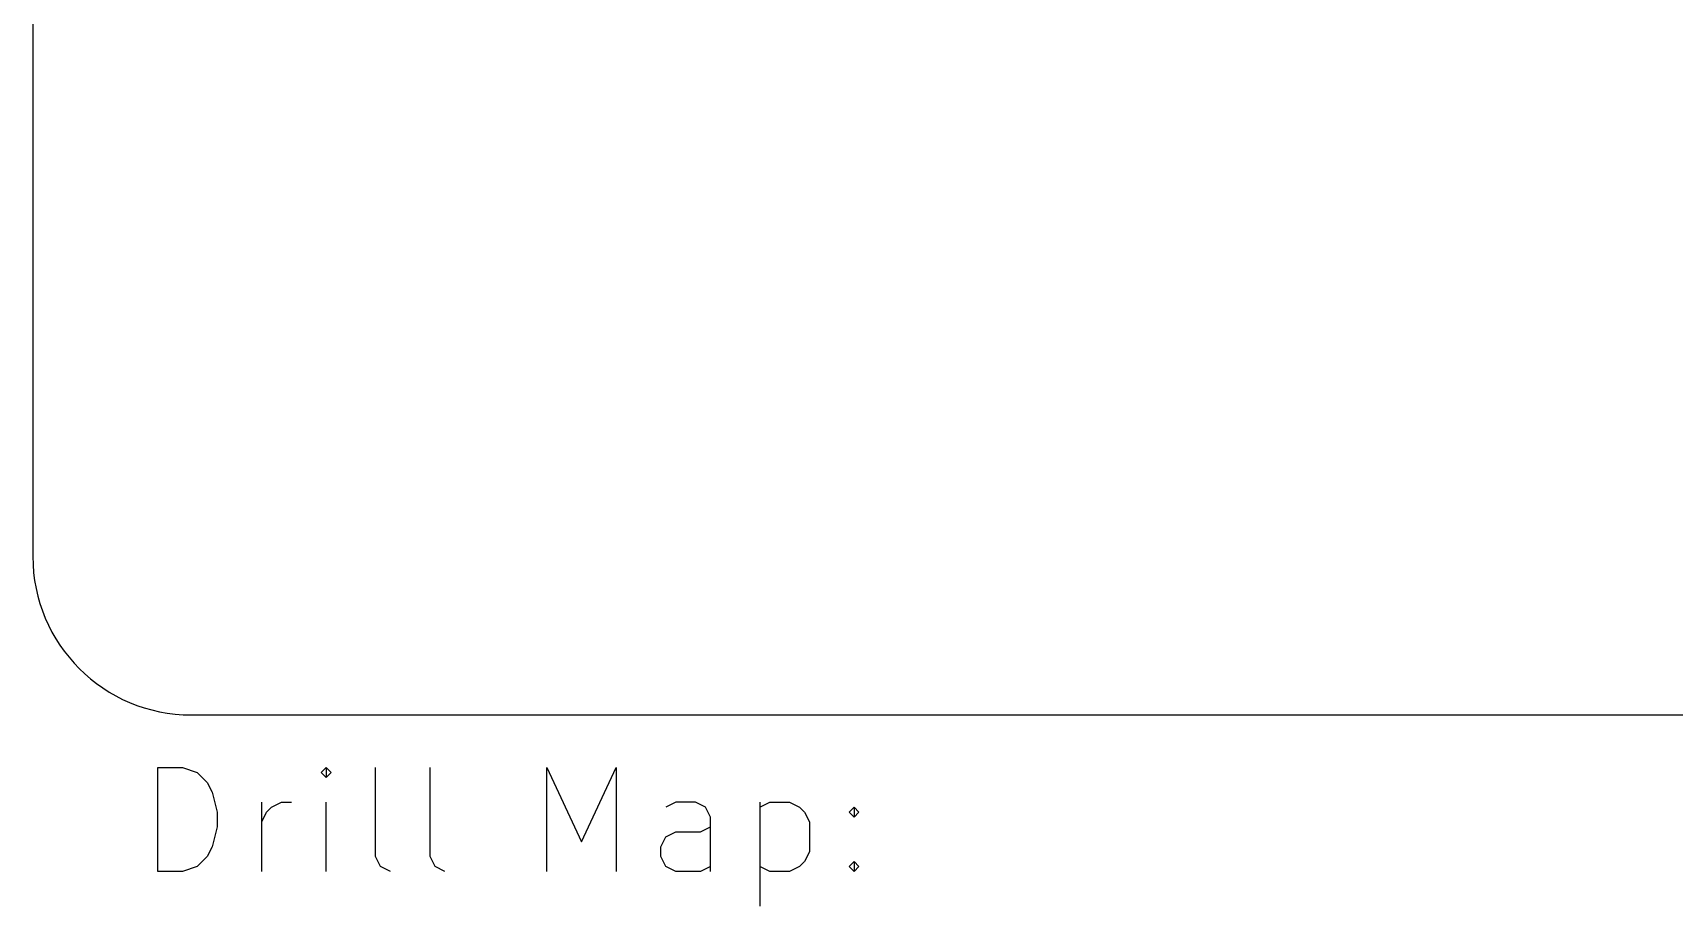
# Model space of a CAD drawing. Extents: x -0.1 to 15.9, y -5.9 to 0.
# Drawn here: x -0.001 to 1.242, y -5.185 to -4.524 of the extents above; entities that cross this region are included whole.
import ezdxf

# ---------------------------------------------------------------- set-up
doc = ezdxf.new("R2010")
doc.units = 0
doc.header["$MEASUREMENT"] = 0
doc.layers.add('BLACK', color=7, linetype='CONTINUOUS')

msp = doc.modelspace()

# ---------------------------------------------------------------- linework, layer by layer
at = {"layer": 'BLACK', "linetype": 'CONTINUOUS'}
for p, q in [((-0.000531, -0.12126), (-0.000531, -4.92055)), ((0.119469, -5.04055), (15.8242, -5.04055)), ((0.094004, -5.15905), (0.094004, -5.08031)), ((0.094004, -5.08031), (0.112751, -5.08031)), ((0.112751, -5.08031), (0.124, -5.08406)), ((0.221488, -5.08031), (0.217738, -5.08406)), ((0.225237, -5.08406), (0.221488, -5.08031)), ((0.221488, -5.08031), (0.221488, -5.0878)), ((0.258983, -5.1478), (0.258983, -5.08031)), ((0.300228, -5.1478), (0.300228, -5.08031)), ((0.388717, -5.15905), (0.388717, -5.08031)), ((0.388717, -5.08031), (0.414963, -5.13655)), ((0.414963, -5.13655), (0.44121, -5.08031)), ((0.44121, -5.08031), (0.44121, -5.15905)), ((0.124, -5.08406), (0.131499, -5.09155)), ((0.131499, -5.09155), (0.135248, -5.09905)), ((0.217738, -5.08406), (0.221488, -5.0878)), ((0.221488, -5.0878), (0.225237, -5.08406)), ((0.135248, -5.09905), (0.138998, -5.11405)), ((0.172744, -5.15905), (0.172744, -5.10655)), ((0.180243, -5.1103), (0.187742, -5.10655)), ((0.187742, -5.10655), (0.195241, -5.10655)), ((0.221488, -5.15905), (0.221488, -5.10655)), ((0.486204, -5.10655), (0.478705, -5.1103)), ((0.501203, -5.10655), (0.486204, -5.10655)), ((0.508702, -5.1103), (0.501203, -5.10655)), ((0.549947, -5.10655), (0.549947, -5.18529)), ((0.549947, -5.1103), (0.557446, -5.10655)), ((0.557446, -5.10655), (0.572444, -5.10655)), ((0.572444, -5.10655), (0.579943, -5.1103)), ((0.138998, -5.11405), (0.138998, -5.1253)), ((0.172744, -5.12155), (0.176493, -5.11405)), ((0.176493, -5.11405), (0.180243, -5.1103)), ((0.512451, -5.1178), (0.508702, -5.1103)), ((0.512451, -5.15905), (0.512451, -5.1178)), ((0.579943, -5.1103), (0.583692, -5.11405)), ((0.583692, -5.11405), (0.587442, -5.12155)), ((0.617438, -5.11405), (0.621188, -5.1103)), ((0.621188, -5.1178), (0.617438, -5.11405)), ((0.621188, -5.1103), (0.624937, -5.11405)), ((0.621188, -5.1103), (0.621188, -5.1178)), ((0.624937, -5.11405), (0.621188, -5.1178)), ((0.138998, -5.1253), (0.135248, -5.1403)), ((0.478705, -5.1328), (0.486204, -5.12905)), ((0.486204, -5.12905), (0.504952, -5.12905)), ((0.504952, -5.12905), (0.512451, -5.1253)), ((0.587442, -5.12155), (0.587442, -5.14405)), ((0.135248, -5.1403), (0.131499, -5.1478)), ((0.474956, -5.1403), (0.478705, -5.1328)), ((0.474956, -5.1478), (0.474956, -5.1403)), ((0.587442, -5.14405), (0.583692, -5.15155)), ((0.124, -5.1553), (0.112751, -5.15905)), ((0.131499, -5.1478), (0.124, -5.1553)), ((0.262732, -5.1553), (0.258983, -5.1478)), ((0.270231, -5.15905), (0.262732, -5.1553)), ((0.303977, -5.1553), (0.300228, -5.1478)), ((0.311476, -5.15905), (0.303977, -5.1553)), ((0.478705, -5.1553), (0.474956, -5.1478)), ((0.486204, -5.15905), (0.478705, -5.1553)), ((0.512451, -5.1553), (0.504952, -5.15905)), ((0.557446, -5.15905), (0.549947, -5.1553)), ((0.579943, -5.1553), (0.572444, -5.15905)), ((0.583692, -5.15155), (0.579943, -5.1553)), ((0.617438, -5.1553), (0.621188, -5.15155)), ((0.621188, -5.15905), (0.617438, -5.1553)), ((0.621188, -5.15155), (0.624937, -5.1553)), ((0.621188, -5.15155), (0.621188, -5.15905)), ((0.624937, -5.1553), (0.621188, -5.15905)), ((0.112751, -5.15905), (0.094004, -5.15905)), ((0.504952, -5.15905), (0.486204, -5.15905)), ((0.572444, -5.15905), (0.557446, -5.15905))]:
    msp.add_line(p, q, dxfattribs=at)
at = {"layer": 'BLACK'}
msp.add_arc((0.119469, -4.92055), 0.12, -180, -90, dxfattribs=at)

doc.saveas('drawing.dxf')
